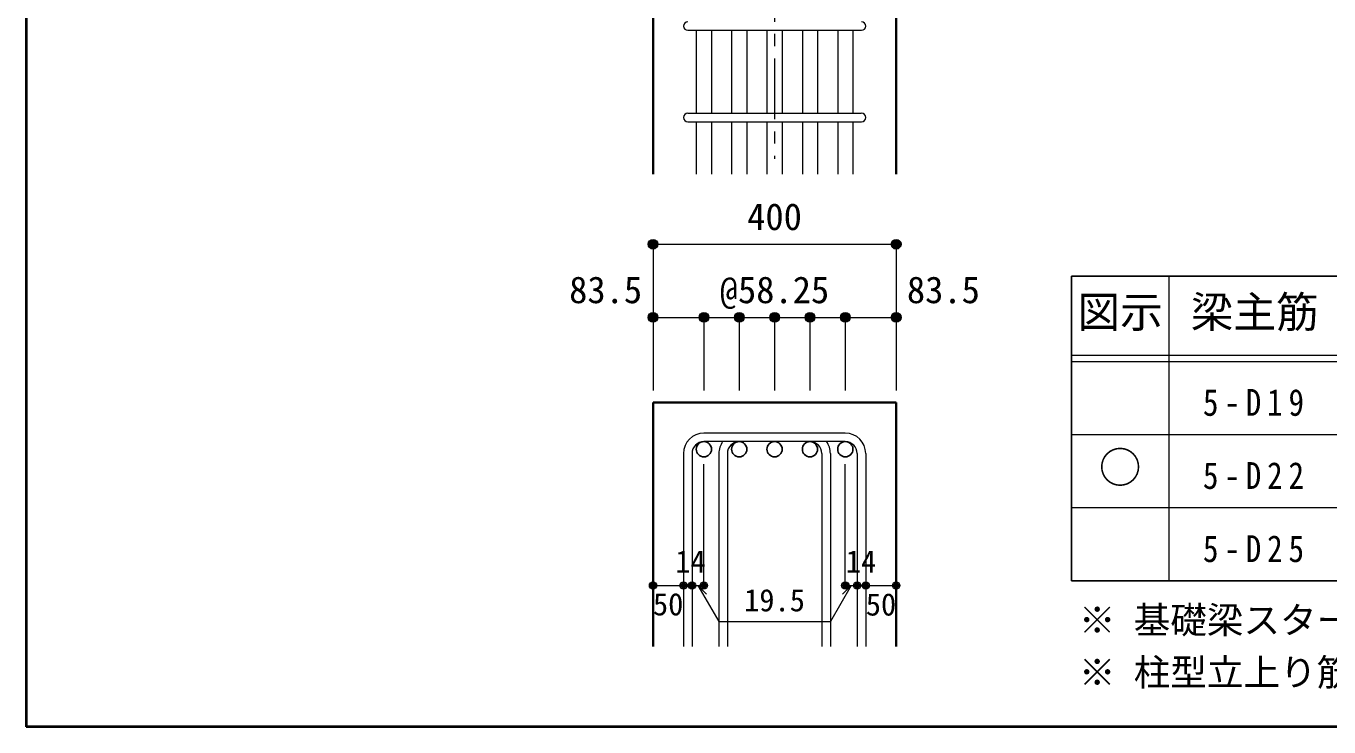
# Model space of a CAD drawing. Units: millimetres at full size, sheet at 1:20; details may follow other scales. Extents: x -3982 to 3969, y -2797 to 2801.
# Drawn here: x -3982 to -1844, y -2797 to -1647 of the extents above; entities that cross this region are included whole.
import ezdxf
from ezdxf.enums import TextEntityAlignment as Align

# ---------------------------------------------------------------- set-up
doc = ezdxf.new("R2010")
doc.units = ezdxf.units.MM
doc.header["$LTSCALE"] = 20
doc.header["$PDMODE"] = 32
doc.header["$PDSIZE"] = 12
doc.linetypes.add('CHAIN1', pattern=[8, 5, -1, 1, -1])
for name, color, linetype, lineweight in [('6-1_躯体線', 2, 'Continuous', 35), ('6-5_梁主筋', 7, 'Continuous', 18), ('6-6_S.T.P.', 7, 'Continuous', 18), ('6-7_文字', 7, 'Continuous', 18), ('6-D_寸法', 4, 'Continuous', 9), ('6-E_枠', 7, 'Continuous', 18), ('F-0_枠', 6, 'Continuous', 40)]:
    doc.layers.add(name, color=color, linetype=linetype, lineweight=lineweight)
doc.styles.add('ＭＳ ゴシック', font='')
doc.styles.get('ＭＳ ゴシック').set_extended_font_data('MS Gothic')

msp = doc.modelspace()

# ---------------------------------------------------------------- linework, layer by layer
at = {"layer": '6-1_躯体線'}
for p, q in [((-2953.37, -1889.67), (-2953.37, -1489.67)), ((-2554.37, -1889.67), (-2554.37, -1489.67)), ((-2953.37, -2264.67), (-2953.37, -2664.67)), ((-2953.37, -2264.67), (-2554.37, -2264.67)), ((-2554.37, -2264.67), (-2554.37, -2664.67))]:
    msp.add_line(p, q, dxfattribs=at)
at = {"layer": '6-5_梁主筋'}
for p, q in [((-2882.37, -1653.67), (-2882.37, -1789.67)), ((-2857.37, -1653.67), (-2857.37, -1789.67)), ((-2824.37, -1653.67), (-2824.37, -1789.67)), ((-2799.37, -1653.67), (-2799.37, -1789.67)), ((-2766.37, -1653.67), (-2766.37, -1789.67)), ((-2741.37, -1653.67), (-2741.37, -1789.67)), ((-2708.37, -1653.67), (-2708.37, -1789.67)), ((-2683.37, -1653.67), (-2683.37, -1789.67)), ((-2650.37, -1653.67), (-2650.37, -1789.67)), ((-2625.37, -1653.67), (-2625.37, -1789.67)), ((-2882.37, -1803.67), (-2882.37, -1889.67)), ((-2857.37, -1803.67), (-2857.37, -1889.67)), ((-2824.37, -1803.67), (-2824.37, -1889.67)), ((-2799.37, -1803.67), (-2799.37, -1889.67)), ((-2766.37, -1803.67), (-2766.37, -1889.67)), ((-2741.37, -1803.67), (-2741.37, -1889.67)), ((-2708.37, -1803.67), (-2708.37, -1889.67)), ((-2683.37, -1803.67), (-2683.37, -1889.67)), ((-2650.37, -1803.67), (-2650.37, -1889.67)), ((-2625.37, -1803.67), (-2625.37, -1889.67))]:
    msp.add_line(p, q, dxfattribs=at)
at = {"layer": '6-5_梁主筋', "color": 3, "lineweight": 25}
for centre in [(-2869.87, -2341.17), (-2811.87, -2341.17), (-2753.87, -2341.17), (-2695.87, -2341.17), (-2637.87, -2341.17)]:
    msp.add_circle(centre, 12.5, dxfattribs=at)
at = {"layer": '6-6_S.T.P.'}
for p, q in [((-2896.37, -1653.67), (-2611.76, -1653.67)), ((-2896.37, -1789.67), (-2611.76, -1789.67)), ((-2896.37, -1803.67), (-2611.76, -1803.67)), ((-2637.87, -2314.67), (-2869.87, -2314.67)), ((-2637.87, -2328.67), (-2869.87, -2328.67)), ((-2903.37, -2348.17), (-2903.37, -2664.67)), ((-2889.37, -2348.17), (-2889.37, -2664.67)), ((-2845.37, -2348.17), (-2845.37, -2664.67)), ((-2831.37, -2348.17), (-2831.37, -2664.67)), ((-2676.37, -2348.17), (-2676.37, -2664.67)), ((-2662.37, -2348.17), (-2662.37, -2664.67)), ((-2618.37, -2348.17), (-2618.37, -2664.67)), ((-2604.37, -2348.17), (-2604.37, -2664.67))]:
    msp.add_line(p, q, dxfattribs=at)
for centre, radius, start, end in [((-2896.37, -1646.67), 7, 90, 270), ((-2611.37, -1646.67), 7, 270, 90), ((-2896.37, -1796.67), 7, 90, 270), ((-2611.37, -1796.67), 7, 270, 90), ((-2869.87, -2348.17), 33.5, 90, 180), ((-2869.87, -2348.17), 19.5, 90, 180), ((-2811.87, -2348.17), 33.5, 144.40235, 180), ((-2811.87, -2348.17), 19.5, 90, 180), ((-2695.87, -2348.17), 19.5, 0, 90), ((-2695.87, -2348.17), 33.5, 0, 35.59765), ((-2637.87, -2348.17), 33.5, 0, 90), ((-2637.87, -2348.17), 19.5, 0, 90)]:
    msp.add_arc(centre, radius, start, end, dxfattribs=at)
at = {"layer": '6-D_寸法', "linetype": 'CHAIN1'}
msp.add_line((-2753.87, -739.67), (-2753.87, -1864.67), dxfattribs=at)
at = {"layer": '6-D_寸法'}
for p, q in [((-2953.37, -2004.67), (-2554.37, -2004.67)), ((-2554.37, -2004.67), (-2554.37, -2124.67)), ((-2953.37, -2124.67), (-2953.37, -2244.67)), ((-2869.87, -2124.67), (-2869.87, -2244.67)), ((-2811.87, -2124.67), (-2811.87, -2244.67)), ((-2753.87, -2124.67), (-2753.87, -2244.67)), ((-2695.87, -2124.67), (-2695.87, -2244.67)), ((-2637.87, -2124.67), (-2637.87, -2244.67)), ((-2637.87, -2124.67), (-2554.37, -2124.67)), ((-2554.37, -2124.67), (-2554.37, -2244.67)), ((-2869.87, -2564.67), (-2869.87, -2365.34)), ((-2637.87, -2564.67), (-2637.87, -2365.34)), ((-2953.37, -2564.67), (-2903.37, -2564.67)), ((-2903.37, -2564.67), (-2869.87, -2564.67)), ((-2879.62, -2564.67), (-2865.48, -2578.81)), ((-2879.62, -2564.67), (-2845.39, -2623.95)), ((-2628.12, -2564.67), (-2662.34, -2623.95)), ((-2628.12, -2564.67), (-2642.26, -2578.81)), ((-2637.87, -2564.67), (-2554.37, -2564.67)), ((-2618.37, -2564.67), (-2604.37, -2564.67)), ((-2845.39, -2623.95), (-2662.34, -2623.95))]:
    msp.add_line(p, q, dxfattribs=at)
for points in [[(-2953.37, -2004.67), (-2953.37, -2124.67), (-2869.87, -2124.67)], [(-2869.87, -2124.67), (-2811.87, -2124.67), (-2753.87, -2124.67), (-2695.87, -2124.67), (-2637.87, -2124.67)]]:
    msp.add_lwpolyline(points, dxfattribs=at)
for centre, radius in [((-2953.37, -2004.67), 8), ((-2953.37, -2004.67), 7.2), ((-2953.37, -2004.67), 6.4), ((-2953.37, -2004.67), 5.6), ((-2953.37, -2004.67), 4.8), ((-2953.37, -2004.67), 4), ((-2953.37, -2004.67), 3.2), ((-2953.37, -2004.67), 2.4), ((-2953.37, -2004.67), 1.6), ((-2953.37, -2004.67), 0.8), ((-2554.37, -2004.67), 8), ((-2554.37, -2004.67), 7.2), ((-2554.37, -2004.67), 6.4), ((-2554.37, -2004.67), 5.6), ((-2554.37, -2004.67), 4.8), ((-2554.37, -2004.67), 4), ((-2554.37, -2004.67), 3.2), ((-2554.37, -2004.67), 2.4), ((-2554.37, -2004.67), 1.6), ((-2554.37, -2004.67), 0.8), ((-2953.37, -2124.67), 8), ((-2953.37, -2124.67), 7.2), ((-2953.37, -2124.67), 6.4), ((-2953.37, -2124.67), 5.6), ((-2953.37, -2124.67), 4.8), ((-2953.37, -2124.67), 4), ((-2953.37, -2124.67), 3.2), ((-2953.37, -2124.67), 2.4), ((-2953.37, -2124.67), 1.6), ((-2953.37, -2124.67), 0.8), ((-2869.87, -2124.67), 8), ((-2869.87, -2124.67), 7.2), ((-2869.87, -2124.67), 6.4), ((-2869.87, -2124.67), 5.6), ((-2869.87, -2124.67), 4.8), ((-2869.87, -2124.67), 4), ((-2869.87, -2124.67), 3.2), ((-2869.87, -2124.67), 2.4), ((-2869.87, -2124.67), 1.6), ((-2869.87, -2124.67), 0.8), ((-2811.87, -2124.67), 8), ((-2811.87, -2124.67), 7.2), ((-2811.87, -2124.67), 6.4), ((-2811.87, -2124.67), 5.6), ((-2811.87, -2124.67), 4.8), ((-2811.87, -2124.67), 4), ((-2811.87, -2124.67), 3.2), ((-2811.87, -2124.67), 2.4), ((-2811.87, -2124.67), 1.6), ((-2811.87, -2124.67), 0.8), ((-2753.87, -2124.67), 8), ((-2753.87, -2124.67), 7.2), ((-2753.87, -2124.67), 6.4), ((-2753.87, -2124.67), 5.6), ((-2753.87, -2124.67), 4.8), ((-2753.87, -2124.67), 4), ((-2753.87, -2124.67), 3.2), ((-2753.87, -2124.67), 2.4), ((-2753.87, -2124.67), 1.6), ((-2753.87, -2124.67), 0.8), ((-2695.87, -2124.67), 8), ((-2695.87, -2124.67), 7.2), ((-2695.87, -2124.67), 6.4), ((-2695.87, -2124.67), 5.6), ((-2695.87, -2124.67), 4.8), ((-2695.87, -2124.67), 4), ((-2695.87, -2124.67), 3.2), ((-2695.87, -2124.67), 2.4), ((-2695.87, -2124.67), 1.6), ((-2695.87, -2124.67), 0.8), ((-2637.87, -2124.67), 8), ((-2637.87, -2124.67), 7.2), ((-2637.87, -2124.67), 6.4), ((-2637.87, -2124.67), 5.6), ((-2637.87, -2124.67), 4.8), ((-2637.87, -2124.67), 4), ((-2637.87, -2124.67), 3.2), ((-2637.87, -2124.67), 2.4), ((-2637.87, -2124.67), 1.6), ((-2637.87, -2124.67), 0.8), ((-2554.37, -2124.67), 8), ((-2554.37, -2124.67), 7.2), ((-2554.37, -2124.67), 6.4), ((-2554.37, -2124.67), 5.6), ((-2554.37, -2124.67), 4.8), ((-2554.37, -2124.67), 4), ((-2554.37, -2124.67), 3.2), ((-2554.37, -2124.67), 2.4), ((-2554.37, -2124.67), 1.6), ((-2554.37, -2124.67), 0.8), ((-2953.37, -2564.67), 4), ((-2953.37, -2564.67), 3.6), ((-2953.37, -2564.67), 3.2), ((-2953.37, -2564.67), 2.8), ((-2953.37, -2564.67), 2.4), ((-2953.37, -2564.67), 2), ((-2953.37, -2564.67), 1.6), ((-2953.37, -2564.67), 1.2), ((-2953.37, -2564.67), 0.8), ((-2953.37, -2564.67), 0.4), ((-2903.37, -2564.67), 4), ((-2903.37, -2564.67), 3.6), ((-2903.37, -2564.67), 3.2), ((-2903.37, -2564.67), 2.8), ((-2903.37, -2564.67), 2.4), ((-2903.37, -2564.67), 2), ((-2903.37, -2564.67), 1.6), ((-2903.37, -2564.67), 1.2), ((-2903.37, -2564.67), 0.8), ((-2903.37, -2564.67), 0.4), ((-2889.37, -2564.67), 4), ((-2889.37, -2564.67), 3.6), ((-2889.37, -2564.67), 3.2), ((-2889.37, -2564.67), 2.8), ((-2889.37, -2564.67), 2.4), ((-2889.37, -2564.67), 2), ((-2889.37, -2564.67), 1.6), ((-2889.37, -2564.67), 1.2), ((-2889.37, -2564.67), 0.8), ((-2889.37, -2564.67), 0.4), ((-2869.87, -2564.67), 4), ((-2869.87, -2564.67), 3.6), ((-2869.87, -2564.67), 3.2), ((-2869.87, -2564.67), 2.8), ((-2869.87, -2564.67), 2.4), ((-2869.87, -2564.67), 2), ((-2869.87, -2564.67), 1.6), ((-2869.87, -2564.67), 1.2), ((-2869.87, -2564.67), 0.8), ((-2869.87, -2564.67), 0.4), ((-2637.87, -2564.67), 4), ((-2637.87, -2564.67), 3.6), ((-2637.87, -2564.67), 3.2), ((-2637.87, -2564.67), 2.8), ((-2637.87, -2564.67), 2.4), ((-2637.87, -2564.67), 2), ((-2637.87, -2564.67), 1.6), ((-2637.87, -2564.67), 1.2), ((-2637.87, -2564.67), 0.8), ((-2637.87, -2564.67), 0.4), ((-2618.37, -2564.67), 4), ((-2618.37, -2564.67), 3.6), ((-2618.37, -2564.67), 3.2), ((-2618.37, -2564.67), 2.8), ((-2618.37, -2564.67), 2.4), ((-2618.37, -2564.67), 2), ((-2618.37, -2564.67), 1.6), ((-2618.37, -2564.67), 1.2), ((-2618.37, -2564.67), 0.8), ((-2618.37, -2564.67), 0.4), ((-2604.37, -2564.67), 4), ((-2604.37, -2564.67), 3.6), ((-2604.37, -2564.67), 3.2), ((-2604.37, -2564.67), 2.8), ((-2604.37, -2564.67), 2.4), ((-2604.37, -2564.67), 2), ((-2604.37, -2564.67), 1.6), ((-2604.37, -2564.67), 1.2), ((-2604.37, -2564.67), 0.8), ((-2604.37, -2564.67), 0.4), ((-2554.37, -2564.67), 4), ((-2554.37, -2564.67), 3.6), ((-2554.37, -2564.67), 3.2), ((-2554.37, -2564.67), 2.8), ((-2554.37, -2564.67), 2.4), ((-2554.37, -2564.67), 2), ((-2554.37, -2564.67), 1.6), ((-2554.37, -2564.67), 1.2), ((-2554.37, -2564.67), 0.8), ((-2554.37, -2564.67), 0.4)]:
    msp.add_circle(centre, radius, dxfattribs=at)
at = {"layer": '6-D_寸法', "color": 7}
for p in [(-2953.37, -2004.67), (-2554.37, -2004.67), (-2953.37, -2124.67), (-2869.87, -2124.67), (-2811.87, -2124.67), (-2753.87, -2124.67), (-2695.87, -2124.67), (-2637.87, -2124.67), (-2554.37, -2124.67), (-2953.37, -2564.67), (-2903.37, -2564.67), (-2889.37, -2564.67), (-2869.87, -2564.67), (-2637.87, -2564.67), (-2618.37, -2564.67), (-2604.37, -2564.67), (-2554.37, -2564.67)]:
    msp.add_point(p, dxfattribs=at)
at = {"layer": '6-E_枠', "color": 3, "lineweight": 25}
for p, q in [((-2267.02, -2056.95), (-2267.02, -2556.95)), ((-2267.02, -2056.95), (-825.33, -2056.95)), ((-2267.02, -2556.95), (-825.33, -2556.95))]:
    msp.add_line(p, q, dxfattribs=at)
at = {"layer": '6-E_枠'}
for p, q in [((-2107.02, -2056.95), (-2107.02, -2556.95)), ((-2267.02, -2186.95), (-825.33, -2186.95)), ((-2267.02, -2196.95), (-825.33, -2196.95)), ((-2267.02, -2316.95), (-825.33, -2316.95)), ((-2267.02, -2436.95), (-825.33, -2436.95))]:
    msp.add_line(p, q, dxfattribs=at)
at = {"layer": 'F-0_枠'}
for p in [(-3981.92, 2800.77), (3969.4, -2796.83)]:
    msp.add_line(p, (-3981.92, -2796.83), dxfattribs=at)

# ---------------------------------------------------------------- texts
at = {"layer": '6-7_文字', "color": 2, "style": 'ＭＳ ゴシック'}
for s, p in [('図示', (-2257.02, -2156.95)), ('梁主筋', (-2071.17, -2156.95)), ('○', (-2222.02, -2411.95))]:
    msp.add_text(s, height=51.32, dxfattribs=at).set_placement(p, align=Align.BOTTOM_LEFT)
at = {"layer": '6-7_文字', "style": 'ＭＳ ゴシック'}
for s, p in [('※ 基礎梁スターラップ     D13 @125', (-2254.64, -2656.67)), ('※ 柱型立上り筋●は引張側領域時', (-2254.64, -2742.34))]:
    msp.add_text(s, height=43.99, dxfattribs=at).set_placement(p, align=Align.BOTTOM_LEFT)
at = {"layer": '6-7_文字', "char_height": 43.99, "attachment_point": 7, "style": 'ＭＳ ゴシック'}
for s, insert in [('\\T1.38;\\W0.85;5-D19', (-2051.17, -2286.95)), ('\\T1.38;\\W0.85;5-D22', (-2051.17, -2406.95)), ('\\T1.38;\\W0.85;5-D25', (-2051.17, -2526.95))]:
    msp.add_mtext(s, dxfattribs=dict(at, insert=insert))
at = {"layer": '6-D_寸法', "style": 'ＭＳ ゴシック'}
for s, height, p in [('400', 43.99, (-2798.87, -1994.67)), ('83.5', 43.99, (-3090.93, -2114.67)), ('@58.25', 43.99, (-2843.87, -2114.67)), ('83.5', 43.99, (-2536.81, -2114.67)), ('14', 36.66, (-2916.68, -2554.6)), ('14', 36.66, (-2637.09, -2554.63)), ('50', 36.66, (-2953.45, -2624.76)), ('19.5', 36.66, (-2803.87, -2618.14)), ('50', 36.66, (-2604.29, -2625.04))]:
    msp.add_text(s, height=height, dxfattribs=at).set_placement(p, align=Align.BOTTOM_LEFT)

doc.saveas('drawing.dxf')
